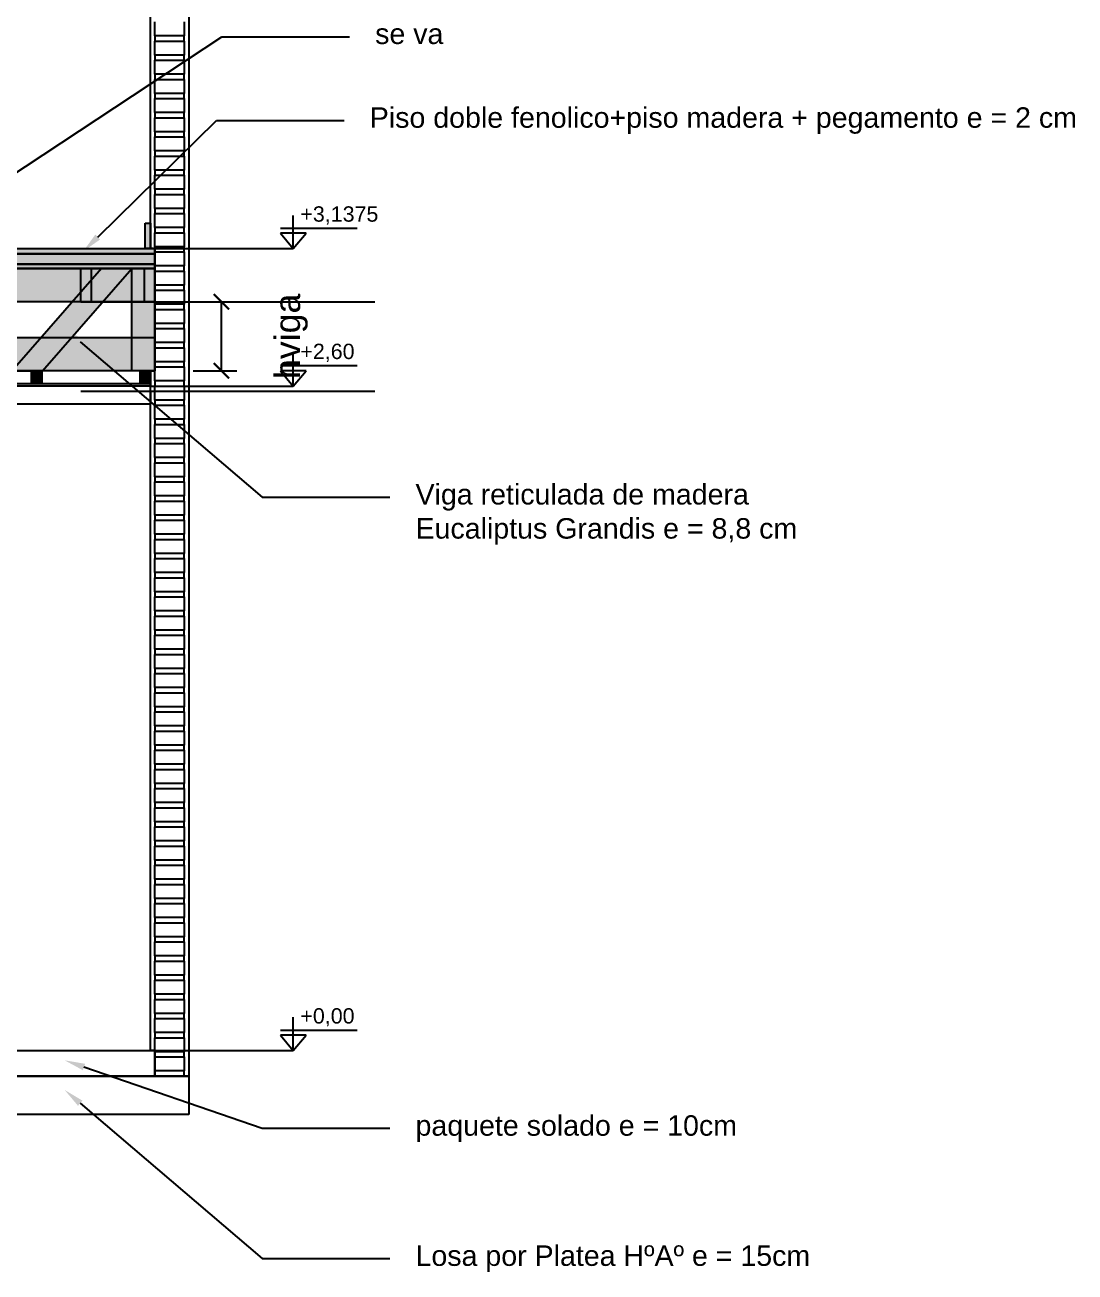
# Model space of a CAD drawing. Header units: millimetres. Extents: x 2924 to 6397, y 1567 to 1704.
# Drawn here: x 3179.144 to 3183.253, y 1617.714 to 1622.594 of the extents above; entities that cross this region are included whole.
import ezdxf

# ---------------------------------------------------------------- set-up
doc = ezdxf.new("R2010")
doc.units = ezdxf.units.MM
doc.header["$PDMODE"] = 35
doc.layers.get('Defpoints').update_dxf_attribs({"color": 230})
doc.layers.add('PT-MUROS', color=7, linetype='Continuous')
doc.layers.add('Viga', color=6, linetype='Continuous')
doc.styles.add('Arial10', font='arial.ttf', dxfattribs={"height": 0.1})
doc.styles.get("Standard").update_dxf_attribs({"font": 'arial.ttf'})
doc.dimstyles.new('COTA-1-50', dxfattribs={"dimtxt": 0.1, "dimasz": 0.06, "dimexe": 0.06, "dimexo": 0.15, "dimgap": 0.0125, "dimtad": 1, "dimzin": 0, "dimdsep": 46, "dimtxsty": 'Arial10', "dimblk1": 'ARCHTICK', "dimblk2": 'ARCHTICK', "dimsah": 1, "dimcen": 0.09, "dimclrd": 7, "dimclre": 7, "dimclrt": 7, "dimazin": 0, "dimtfac": 1, "dimtofl": 0, "dimtmove": 2, "dimatfit": 3, "dimldrblk": 'ARCHTICK', "dimfxl": 1, "dimtolj": 1, "dimtzin": 0, "dimarcsym": 0})

# ---------------------------------------------------------------- blocks, each defined once
blk = doc.blocks.new('_ARCHTICK')
at = {"color": 0, "linetype": 'ByBlock', "const_width": 0.15}
blk.add_lwpolyline([(-0.5, -0.5), (0.5, 0.5)], dxfattribs=at)
blk = doc.blocks.new('*D261')
at = {"layer": 'Defpoints', "color": 0, "transparency": 16777216}
for p in [(3179.6523, 1621.5107), (3179.913, 1621.5107), (3179.6523, 1621.2407)]:
    blk.add_point(p, dxfattribs=at)
at = {"layer": 'PT-MUROS', "color": 7, "lineweight": -2, "transparency": 16777216}
for p, q in [((3179.8023, 1621.5107), (3179.973, 1621.5107)), ((3179.913, 1621.2407), (3179.913, 1621.5107)), ((3179.8023, 1621.2407), (3179.973, 1621.2407))]:
    blk.add_line(p, q, dxfattribs=at)
at = {"layer": 'PT-MUROS', "color": 7, "lineweight": -2, "transparency": 16777216, "xscale": 0.06, "yscale": 0.06, "zscale": 0.06}
for p, rotation in [((3179.913, 1621.5107), 90), ((3179.913, 1621.2407), 270)]:
    blk.add_blockref('_ARCHTICK', p, dxfattribs=dict(at, rotation=rotation))
at = {"layer": 'PT-MUROS', "color": 7, "transparency": 16777216, "insert": (3180.1858, 1621.3757), "char_height": 0.1, "attachment_point": 5, "rotation": 90, "style": 'Arial10'}
blk.add_mtext('\\A1;hviga', dxfattribs=at)

msp = doc.modelspace()

# ---------------------------------------------------------------- hatches: boundary and pattern name
at = {"layer": 'PT-MUROS', "true_color": 0x58ba48}
h = msp.add_hatch(color=85, dxfattribs=at)
h.dxf.hatch_style = 1
h.paths.add_polyline_path([(3173.0725, 1622.9387), (3173.085, 1622.9387), (3173.085, 1621.7187), (3173.0725, 1621.7187)])
h.paths.add_polyline_path([(3173.0725, 1621.1812), (3173.085, 1621.1812), (3173.085, 1621.1212), (3173.0725, 1621.1212)])
h.paths.add_polyline_path([(3173.0725, 1621.1212), (3173.085, 1621.1212), (3173.085, 1619.9012), (3173.0725, 1619.9012)])
h.paths.add_polyline_path([(3173.0725, 1621.1907), (3179.6348, 1621.1907), (3179.6348, 1621.1812), (3173.0725, 1621.1812)])
h.paths.add_polyline_path([(3173.0725, 1619.9012), (3173.085, 1619.9012), (3173.085, 1618.6812), (3173.0725, 1618.6812)])
h.paths.add_polyline_path([(3176.2225, 1622.9387), (3176.235, 1622.9387), (3176.235, 1621.7187), (3176.2225, 1621.7187)])
h.paths.add_polyline_path([(3176.0305, 1622.9387), (3176.043, 1622.9387), (3176.043, 1621.7187), (3176.0305, 1621.7187)])
h.paths.add_polyline_path([(3176.2225, 1624.1587), (3176.235, 1624.1587), (3176.235, 1622.9387), (3176.2225, 1622.9387)])
h.paths.add_polyline_path([(3176.0305, 1624.1587), (3176.043, 1624.1587), (3176.043, 1622.9387), (3176.0305, 1622.9387)])
h.paths.add_polyline_path([(3176.235, 1624.3187), (3176.2225, 1624.3187), (3176.2225, 1624.1587), (3176.235, 1624.1587)])
h.paths.add_polyline_path([(3176.043, 1624.3187), (3176.0305, 1624.3187), (3176.0305, 1624.1587), (3176.043, 1624.1587)])
h.paths.add_polyline_path([(3173.0725, 1624.3282), (3176.043, 1624.3282), (3176.043, 1624.3187), (3173.0725, 1624.3187)])
h.paths.add_polyline_path([(3176.2225, 1624.3282), (3179.6348, 1624.3282), (3179.6348, 1624.3187), (3176.2225, 1624.3187)])
h.paths.add_polyline_path([(3173.085, 1624.3187), (3173.0725, 1624.3187), (3173.0725, 1624.1587), (3173.085, 1624.1587)])
h.paths.add_polyline_path([(3173.0725, 1624.1587), (3173.085, 1624.1587), (3173.085, 1622.9387), (3173.0725, 1622.9387)])
at = {"layer": 'PT-MUROS', "true_color": 0x636466}
h = msp.add_hatch(color=251, dxfattribs=at)
h.dxf.hatch_style = 1
h.paths.add_polyline_path([(3173.065, 1618.6812), (3173.085, 1618.6812), (3173.085, 1618.5812), (3173.065, 1618.5812)])
h.paths.add_polyline_path([(3173.085, 1621.8187), (3173.105, 1621.8187), (3173.105, 1621.7187), (3173.085, 1621.7187)])
h.paths.add_polyline_path([(3176.0105, 1621.8187), (3176.0305, 1621.8187), (3176.0305, 1621.7187), (3176.0105, 1621.7187)])
h.paths.add_polyline_path([(3176.235, 1621.8187), (3176.255, 1621.8187), (3176.255, 1621.7187), (3176.235, 1621.7187)])
h.paths.add_polyline_path([(3179.6148, 1621.8187), (3179.6348, 1621.8187), (3179.6348, 1621.7187), (3179.6148, 1621.7187)])
at = {"layer": 'PT-MUROS', "true_color": 0xf7abae}
h = msp.add_hatch(color=241, dxfattribs=at)
h.dxf.hatch_style = 1
h.paths.add_polyline_path([(3173.0325, 1621.6987), (3176.083, 1621.6987), (3176.083, 1621.7187), (3173.0325, 1621.7187)])
h.paths.add_polyline_path([(3179.6523, 1621.6987), (3176.1825, 1621.6987), (3176.1825, 1621.7187), (3179.6523, 1621.7187)])
at = {"layer": 'PT-MUROS', "true_color": 0x642165}
h = msp.add_hatch(color=219, dxfattribs=at)
h.dxf.hatch_style = 1
h.paths.add_polyline_path([(3172.9425, 1621.6587), (3179.6523, 1621.6587), (3179.6523, 1621.6407), (3172.9425, 1621.6407)])
at = {"layer": 'PT-MUROS', "true_color": 0x636466}
h = msp.add_hatch(color=251, dxfattribs=at)
h.dxf.hatch_style = 1
h.paths.add_polyline_path([(3176.1825, 1621.6987), (3179.6523, 1621.6987), (3179.6523, 1621.6587), (3176.1825, 1621.6587)])
h.paths.add_polyline_path([(3176.083, 1621.6987), (3173.0325, 1621.6987), (3173.0325, 1621.6587), (3176.083, 1621.6587)])
at = {"layer": 'PT-MUROS', "true_color": 0xf7f281}
h = msp.add_hatch(color=51, dxfattribs=at)
h.dxf.hatch_style = 1
h.paths.add_polyline_path([(3176.1905, 1621.6407), (3179.6523, 1621.6407), (3179.6523, 1621.5107), (3176.1905, 1621.5107)])
h.paths.add_polyline_path([(3176.1905, 1621.3707), (3179.6523, 1621.3707), (3179.6523, 1621.2407), (3176.1905, 1621.2407)])
at = {"layer": 'PT-MUROS', "true_color": 0xcd6928}
h = msp.add_hatch(color=32, dxfattribs=at)
h.dxf.hatch_style = 1
h.paths.add_polyline_path([(3179.5623, 1621.6407), (3179.4428, 1621.6407), (3179.0935, 1621.2407), (3179.213, 1621.2407)])
h.paths.add_polyline_path([(3178.6247, 1621.6407), (3178.7441, 1621.6407), (3179.0935, 1621.2407), (3178.974, 1621.2407)])
h.paths.add_polyline_path([(3178.6247, 1621.6407), (3178.5052, 1621.6407), (3178.1558, 1621.2407), (3178.2753, 1621.2407)])
h.paths.add_polyline_path([(3179.5623, 1621.6407), (3179.6523, 1621.6407), (3179.6523, 1621.2407), (3179.5623, 1621.2407)])
h.paths.add_polyline_path([(3177.687, 1621.6407), (3177.8065, 1621.6407), (3178.1558, 1621.2407), (3178.0363, 1621.2407)])
h.paths.add_polyline_path([(3177.687, 1621.6407), (3177.5675, 1621.6407), (3177.2182, 1621.2407), (3177.3376, 1621.2407)])
h.paths.add_polyline_path([(3176.7493, 1621.6407), (3176.8688, 1621.6407), (3177.2182, 1621.2407), (3177.0987, 1621.2407)])
h.paths.add_polyline_path([(3176.7493, 1621.6407), (3176.6298, 1621.6407), (3176.2805, 1621.2407), (3176.4, 1621.2407)])
h.paths.add_polyline_path([(3176.1905, 1621.6407), (3176.2805, 1621.6407), (3176.2805, 1621.2407), (3176.1905, 1621.2407)])
at = {"layer": 'PT-MUROS'}
h = msp.add_hatch(color=1, dxfattribs=at)
h.dxf.hatch_style = 1
h.paths.add_polyline_path([(3179.3625, 1621.6407), (3179.4025, 1621.6407), (3179.4025, 1621.5107), (3179.3625, 1621.5107)])
h = msp.add_hatch(color=1, dxfattribs=at)
h.dxf.hatch_style = 1
h.paths.add_polyline_path([(3179.6123, 1621.6407), (3179.6523, 1621.6407), (3179.6523, 1621.5107), (3179.6123, 1621.5107)])
at = {"layer": 'PT-MUROS', "true_color": 0xf7f281}
h = msp.add_hatch(color=51, dxfattribs=at)
h.dxf.hatch_style = 1
h.paths.add_polyline_path([(3179.1693, 1621.2407), (3179.2093, 1621.2407), (3179.2093, 1621.1907), (3179.1693, 1621.1907)])
h = msp.add_hatch(color=51, dxfattribs=at)
h.dxf.hatch_style = 1
h.paths.add_polyline_path([(3179.5948, 1621.2407), (3179.6348, 1621.2407), (3179.6348, 1621.1907), (3179.5948, 1621.1907)])

# ---------------------------------------------------------------- linework, layer by layer
at = {"layer": 'PT-MUROS'}
for p, q in [((3179.6348, 1621.7187), (3179.6348, 1626.6782)), ((3179.7848, 1626.6782), (3179.7848, 1618.4812)), ((3179.6523, 1622.5512), (3179.6523, 1622.6062)), ((3179.7673, 1622.6062), (3179.7673, 1622.5512)), ((3179.7673, 1622.5512), (3179.6523, 1622.5512)), ((3179.6523, 1622.5512), (3179.6523, 1622.5312)), ((3179.7673, 1622.5512), (3179.6523, 1622.5512)), ((3179.6523, 1622.5312), (3179.7673, 1622.5312)), ((3179.6523, 1622.4762), (3179.6523, 1622.5312)), ((3179.6523, 1622.5312), (3179.7673, 1622.5312)), ((3179.7673, 1622.5312), (3179.7673, 1622.5512)), ((3179.7673, 1622.5312), (3179.7673, 1622.4762)), ((3179.7673, 1622.4762), (3179.6523, 1622.4762)), ((3179.7673, 1622.4762), (3179.6523, 1622.4762)), ((3179.6523, 1622.4762), (3179.6523, 1622.4562)), ((3179.6523, 1622.4562), (3179.7673, 1622.4562)), ((3179.6523, 1622.4012), (3179.6523, 1622.4562)), ((3179.6523, 1622.4562), (3179.7673, 1622.4562)), ((3179.7673, 1622.4562), (3179.7673, 1622.4762)), ((3179.7673, 1622.4562), (3179.7673, 1622.4012)), ((3179.7673, 1622.4012), (3179.6523, 1622.4012)), ((3179.6523, 1622.4012), (3179.6523, 1622.3812)), ((3179.7673, 1622.4012), (3179.6523, 1622.4012)), ((3179.7673, 1622.3812), (3179.7673, 1622.4012)), ((3179.6523, 1622.3812), (3179.7673, 1622.3812)), ((3179.6523, 1622.3262), (3179.6523, 1622.3812)), ((3179.6523, 1622.3812), (3179.7673, 1622.3812)), ((3179.7673, 1622.3812), (3179.7673, 1622.3262)), ((3179.7673, 1622.3262), (3179.6523, 1622.3262)), ((3179.7673, 1622.3262), (3179.6523, 1622.3262)), ((3179.6523, 1622.3262), (3179.6523, 1622.3062)), ((3179.6523, 1622.3062), (3179.7673, 1622.3062)), ((3179.6523, 1622.2512), (3179.6523, 1622.3062)), ((3179.6523, 1622.3062), (3179.7673, 1622.3062)), ((3179.7673, 1622.3062), (3179.7673, 1622.3262)), ((3179.7673, 1622.3062), (3179.7673, 1622.2512)), ((3179.7673, 1622.2512), (3179.6523, 1622.2512)), ((3179.6523, 1622.2512), (3179.6523, 1622.2312)), ((3179.7673, 1622.2512), (3179.6523, 1622.2512)), ((3179.7673, 1622.2312), (3179.7673, 1622.2512)), ((3179.6523, 1622.2312), (3179.7673, 1622.2312)), ((3179.6523, 1622.1762), (3179.6523, 1622.2312)), ((3179.6523, 1622.2312), (3179.7673, 1622.2312)), ((3179.7673, 1622.2312), (3179.7673, 1622.1762)), ((3179.7673, 1622.1762), (3179.6523, 1622.1762)), ((3179.7673, 1622.1762), (3179.6523, 1622.1762)), ((3179.6523, 1622.1762), (3179.6523, 1622.1562)), ((3179.6523, 1622.1562), (3179.7673, 1622.1562)), ((3179.6523, 1622.1012), (3179.6523, 1622.1562)), ((3179.6523, 1622.1562), (3179.7673, 1622.1562)), ((3179.7673, 1622.1562), (3179.7673, 1622.1762)), ((3179.7673, 1622.1562), (3179.7673, 1622.1012)), ((3179.7673, 1622.1012), (3179.6523, 1622.1012)), ((3179.6523, 1622.1012), (3179.6523, 1622.0812)), ((3179.7673, 1622.1012), (3179.6523, 1622.1012)), ((3179.7673, 1622.0812), (3179.7673, 1622.1012)), ((3179.6523, 1622.0812), (3179.7673, 1622.0812)), ((3179.6523, 1622.0262), (3179.6523, 1622.0812)), ((3179.6523, 1622.0812), (3179.7673, 1622.0812)), ((3179.7673, 1622.0812), (3179.7673, 1622.0262)), ((3179.7673, 1622.0262), (3179.6523, 1622.0262)), ((3179.7673, 1622.0262), (3179.6523, 1622.0262)), ((3179.6523, 1622.0262), (3179.6523, 1622.0062)), ((3179.6523, 1622.0062), (3179.7673, 1622.0062)), ((3179.6523, 1621.9512), (3179.6523, 1622.0062)), ((3179.6523, 1622.0062), (3179.7673, 1622.0062)), ((3179.7673, 1622.0062), (3179.7673, 1622.0262)), ((3179.7673, 1622.0062), (3179.7673, 1621.9512)), ((3179.7673, 1621.9512), (3179.6523, 1621.9512)), ((3179.6523, 1621.9512), (3179.6523, 1621.9312)), ((3179.7673, 1621.9512), (3179.6523, 1621.9512)), ((3179.7673, 1621.9312), (3179.7673, 1621.9512)), ((3179.6523, 1621.9312), (3179.7673, 1621.9312)), ((3179.6523, 1621.8762), (3179.6523, 1621.9312)), ((3179.6523, 1621.9312), (3179.7673, 1621.9312)), ((3179.7673, 1621.9312), (3179.7673, 1621.8762)), ((3179.7673, 1621.8762), (3179.6523, 1621.8762)), ((3179.7673, 1621.8762), (3179.6523, 1621.8762)), ((3179.6523, 1621.8762), (3179.6523, 1621.8562)), ((3179.6523, 1621.8562), (3179.7673, 1621.8562)), ((3179.6523, 1621.8012), (3179.6523, 1621.8562)), ((3179.6523, 1621.8562), (3179.7673, 1621.8562)), ((3179.7673, 1621.8562), (3179.7673, 1621.8762)), ((3179.7673, 1621.8562), (3179.7673, 1621.8012)), ((3180.1941, 1621.7187), (3180.1941, 1621.8487)), ((3179.6148, 1621.8187), (3179.6348, 1621.8187)), ((3179.6148, 1621.7187), (3179.6148, 1621.8187)), ((3179.6348, 1621.8187), (3179.6348, 1621.7187)), ((3179.7673, 1621.8012), (3179.6523, 1621.8012)), ((3179.6523, 1621.8012), (3179.6523, 1621.7812)), ((3179.7673, 1621.8012), (3179.6523, 1621.8012)), ((3179.7673, 1621.7812), (3179.7673, 1621.8012)), ((3179.6523, 1621.7812), (3179.7673, 1621.7812)), ((3179.6523, 1621.7262), (3179.6523, 1621.7812)), ((3179.6523, 1621.7812), (3179.7673, 1621.7812)), ((3179.7673, 1621.7812), (3179.7673, 1621.7262)), ((3180.1441, 1621.7987), (3180.4441, 1621.7987)), ((3180.2441, 1621.7787), (3180.1441, 1621.7787)), ((3180.1441, 1621.7787), (3180.1941, 1621.7187)), ((3180.1941, 1621.7187), (3180.2441, 1621.7787)), ((3176.1825, 1621.7187), (3179.6523, 1621.7187)), ((3179.6348, 1621.7187), (3179.6148, 1621.7187)), ((3179.6523, 1621.7187), (3179.6348, 1621.7187)), ((3179.7673, 1621.7262), (3179.6523, 1621.7262)), ((3179.7673, 1621.7262), (3179.6523, 1621.7262)), ((3179.6523, 1621.7262), (3179.6523, 1621.7062)), ((3179.6523, 1621.7187), (3179.6523, 1621.6987)), ((3179.6523, 1621.2407), (3179.6523, 1621.7187)), ((3179.6523, 1621.7187), (3180.1941, 1621.7187)), ((3179.6523, 1621.7062), (3179.7673, 1621.7062)), ((3179.6523, 1621.6512), (3179.6523, 1621.7062)), ((3179.6523, 1621.7062), (3179.7673, 1621.7062)), ((3179.7673, 1621.7062), (3179.7673, 1621.7262)), ((3179.7673, 1621.7062), (3179.7673, 1621.6512)), ((3172.9425, 1621.6587), (3179.6523, 1621.6587)), ((3176.1825, 1621.6987), (3179.6523, 1621.6987)), ((3179.6523, 1621.6987), (3176.1825, 1621.6987)), ((3179.6523, 1621.6587), (3176.1825, 1621.6587)), ((3179.6523, 1621.6987), (3179.6523, 1621.6587)), ((3179.6523, 1621.6587), (3179.6523, 1621.6407)), ((3179.6523, 1621.6407), (3172.9425, 1621.6407)), ((3176.1905, 1621.6407), (3179.6523, 1621.6407)), ((3179.4428, 1621.6407), (3179.0935, 1621.2407)), ((3179.213, 1621.2407), (3179.5623, 1621.6407)), ((3179.3625, 1621.6407), (3179.4025, 1621.6407)), ((3179.3625, 1621.5107), (3179.3625, 1621.6407)), ((3179.4025, 1621.6407), (3179.4025, 1621.5107)), ((3179.5623, 1621.6407), (3179.4428, 1621.6407)), ((3179.5623, 1621.6407), (3179.6523, 1621.6407)), ((3179.5623, 1621.2407), (3179.5623, 1621.6407)), ((3179.6123, 1621.6407), (3179.6523, 1621.6407)), ((3179.6123, 1621.5107), (3179.6123, 1621.6407)), ((3179.7673, 1621.6512), (3179.6523, 1621.6512)), ((3179.6523, 1621.6512), (3179.6523, 1621.6312)), ((3179.7673, 1621.6512), (3179.6523, 1621.6512)), ((3179.6523, 1621.6407), (3179.6523, 1621.5107)), ((3179.6523, 1621.6407), (3179.6523, 1621.2407)), ((3179.6523, 1621.6407), (3179.6523, 1621.5107)), ((3179.6523, 1621.6312), (3179.7673, 1621.6312)), ((3179.6523, 1621.5762), (3179.6523, 1621.6312)), ((3179.6523, 1621.6312), (3179.7673, 1621.6312)), ((3179.7673, 1621.6312), (3179.7673, 1621.6512)), ((3179.7673, 1621.6312), (3179.7673, 1621.5762)), ((3179.7673, 1621.5762), (3179.6523, 1621.5762)), ((3179.7673, 1621.5762), (3179.6523, 1621.5762)), ((3179.6523, 1621.5762), (3179.6523, 1621.5562)), ((3179.6523, 1621.5562), (3179.7673, 1621.5562)), ((3179.6523, 1621.5012), (3179.6523, 1621.5562)), ((3179.6523, 1621.5562), (3179.7673, 1621.5562)), ((3179.7673, 1621.5562), (3179.7673, 1621.5762)), ((3179.7673, 1621.5562), (3179.7673, 1621.5012)), ((3179.6523, 1621.5107), (3176.1905, 1621.5107)), ((3179.4025, 1621.5107), (3179.3625, 1621.5107)), ((3179.6523, 1621.5107), (3179.6123, 1621.5107)), ((3179.7673, 1621.5012), (3179.6523, 1621.5012)), ((3179.6523, 1621.5012), (3179.6523, 1621.4812)), ((3179.7673, 1621.5012), (3179.6523, 1621.5012)), ((3179.6523, 1621.4812), (3179.7673, 1621.4812)), ((3179.6523, 1621.4262), (3179.6523, 1621.4812)), ((3179.6523, 1621.4812), (3179.7673, 1621.4812)), ((3179.7673, 1621.4812), (3179.7673, 1621.5012)), ((3179.7673, 1621.4812), (3179.7673, 1621.4262)), ((3179.7673, 1621.4262), (3179.6523, 1621.4262)), ((3179.7673, 1621.4262), (3179.6523, 1621.4262)), ((3179.6523, 1621.4262), (3179.6523, 1621.4062)), ((3179.7673, 1621.4062), (3179.7673, 1621.4262)), ((3176.1905, 1621.3707), (3179.6523, 1621.3707)), ((3179.6523, 1621.4062), (3179.7673, 1621.4062)), ((3179.6523, 1621.3512), (3179.6523, 1621.4062)), ((3179.6523, 1621.4062), (3179.7673, 1621.4062)), ((3179.6523, 1621.3707), (3179.6523, 1621.2407)), ((3179.7673, 1621.4062), (3179.7673, 1621.3512)), ((3179.7673, 1621.3512), (3179.6523, 1621.3512)), ((3179.6523, 1621.3512), (3179.6523, 1621.3312)), ((3179.7673, 1621.3512), (3179.6523, 1621.3512)), ((3179.6523, 1621.3312), (3179.7673, 1621.3312)), ((3179.6523, 1621.2762), (3179.6523, 1621.3312)), ((3179.6523, 1621.3312), (3179.7673, 1621.3312)), ((3179.7673, 1621.3312), (3179.7673, 1621.3512)), ((3179.7673, 1621.3312), (3179.7673, 1621.2762)), ((3180.1941, 1621.1812), (3180.1941, 1621.3112)), ((3179.7673, 1621.2762), (3179.6523, 1621.2762)), ((3179.7673, 1621.2762), (3179.6523, 1621.2762)), ((3179.6523, 1621.2762), (3179.6523, 1621.2562)), ((3179.7673, 1621.2562), (3179.7673, 1621.2762)), ((3179.6523, 1621.2407), (3176.1905, 1621.2407)), ((3179.0935, 1621.2407), (3179.213, 1621.2407)), ((3179.1693, 1621.2407), (3179.2093, 1621.2407)), ((3179.1693, 1621.1907), (3179.1693, 1621.2407)), ((3179.2093, 1621.2407), (3179.2093, 1621.1907)), ((3179.6523, 1621.2407), (3179.5623, 1621.2407)), ((3179.5948, 1621.2407), (3179.6348, 1621.2407)), ((3179.5948, 1621.1907), (3179.5948, 1621.2407)), ((3179.6348, 1618.5812), (3179.6348, 1621.2407)), ((3179.6348, 1621.2407), (3179.6523, 1621.2407)), ((3179.6348, 1621.2407), (3179.6348, 1621.1907)), ((3179.6523, 1621.2562), (3179.7673, 1621.2562)), ((3179.6523, 1621.2012), (3179.6523, 1621.2562)), ((3179.6523, 1621.2562), (3179.7673, 1621.2562)), ((3179.7673, 1621.2562), (3179.7673, 1621.2012)), ((3180.1441, 1621.2612), (3180.4441, 1621.2612)), ((3180.2441, 1621.2412), (3180.1441, 1621.2412)), ((3180.1441, 1621.2412), (3180.1941, 1621.1812)), ((3180.1941, 1621.1812), (3180.2441, 1621.2412)), ((3173.0725, 1621.1907), (3179.6348, 1621.1907)), ((3179.6348, 1621.1812), (3173.0725, 1621.1812)), ((3179.2093, 1621.1907), (3179.1693, 1621.1907)), ((3179.6348, 1621.1907), (3179.5948, 1621.1907)), ((3179.6348, 1621.1907), (3179.6348, 1621.1812)), ((3179.6348, 1621.1812), (3180.1941, 1621.1812)), ((3179.7673, 1621.2012), (3179.6523, 1621.2012)), ((3179.6523, 1621.2012), (3179.6523, 1621.1812)), ((3179.7673, 1621.2012), (3179.6523, 1621.2012)), ((3179.6523, 1621.1812), (3179.7673, 1621.1812)), ((3179.6523, 1621.1262), (3179.6523, 1621.1812)), ((3179.6523, 1621.1812), (3179.7673, 1621.1812)), ((3179.7673, 1621.1812), (3179.7673, 1621.2012)), ((3179.7673, 1621.1812), (3179.7673, 1621.1262)), ((3179.7673, 1621.1262), (3179.6523, 1621.1262)), ((3179.7673, 1621.1262), (3179.6523, 1621.1262)), ((3179.6523, 1621.1262), (3179.6523, 1621.1062)), ((3179.7673, 1621.1062), (3179.7673, 1621.1262)), ((3179.6523, 1621.1062), (3179.7673, 1621.1062)), ((3179.6523, 1621.0512), (3179.6523, 1621.1062)), ((3179.6523, 1621.1062), (3179.7673, 1621.1062)), ((3179.7673, 1621.1062), (3179.7673, 1621.0512)), ((3179.7673, 1621.0512), (3179.6523, 1621.0512)), ((3179.6523, 1621.0512), (3179.6523, 1621.0312)), ((3179.7673, 1621.0512), (3179.6523, 1621.0512)), ((3179.6523, 1621.0312), (3179.7673, 1621.0312)), ((3179.6523, 1620.9762), (3179.6523, 1621.0312)), ((3179.6523, 1621.0312), (3179.7673, 1621.0312)), ((3179.7673, 1621.0312), (3179.7673, 1621.0512)), ((3179.7673, 1621.0312), (3179.7673, 1620.9762)), ((3179.7673, 1620.9762), (3179.6523, 1620.9762)), ((3179.7673, 1620.9762), (3179.6523, 1620.9762)), ((3179.6523, 1620.9762), (3179.6523, 1620.9562)), ((3179.7673, 1620.9562), (3179.7673, 1620.9762)), ((3179.6523, 1620.9562), (3179.7673, 1620.9562)), ((3179.6523, 1620.9012), (3179.6523, 1620.9562)), ((3179.6523, 1620.9562), (3179.7673, 1620.9562)), ((3179.7673, 1620.9562), (3179.7673, 1620.9012)), ((3179.7673, 1620.9012), (3179.6523, 1620.9012)), ((3179.6523, 1620.9012), (3179.6523, 1620.8812)), ((3179.7673, 1620.9012), (3179.6523, 1620.9012)), ((3179.6523, 1620.8812), (3179.7673, 1620.8812)), ((3179.6523, 1620.8262), (3179.6523, 1620.8812)), ((3179.6523, 1620.8812), (3179.7673, 1620.8812)), ((3179.7673, 1620.8812), (3179.7673, 1620.9012)), ((3179.7673, 1620.8812), (3179.7673, 1620.8262)), ((3179.7673, 1620.8262), (3179.6523, 1620.8262)), ((3179.7673, 1620.8262), (3179.6523, 1620.8262)), ((3179.6523, 1620.8262), (3179.6523, 1620.8062)), ((3179.7673, 1620.8062), (3179.7673, 1620.8262)), ((3179.6523, 1620.8062), (3179.7673, 1620.8062)), ((3179.6523, 1620.7512), (3179.6523, 1620.8062)), ((3179.6523, 1620.8062), (3179.7673, 1620.8062)), ((3179.7673, 1620.8062), (3179.7673, 1620.7512)), ((3179.7673, 1620.7512), (3179.6523, 1620.7512)), ((3179.6523, 1620.7512), (3179.6523, 1620.7312)), ((3179.7673, 1620.7512), (3179.6523, 1620.7512)), ((3179.6523, 1620.7312), (3179.7673, 1620.7312)), ((3179.6523, 1620.6762), (3179.6523, 1620.7312)), ((3179.6523, 1620.7312), (3179.7673, 1620.7312)), ((3179.7673, 1620.7312), (3179.7673, 1620.7512)), ((3179.7673, 1620.7312), (3179.7673, 1620.6762)), ((3179.7673, 1620.6762), (3179.6523, 1620.6762)), ((3179.7673, 1620.6762), (3179.6523, 1620.6762)), ((3179.6523, 1620.6762), (3179.6523, 1620.6562)), ((3179.6523, 1620.6562), (3179.7673, 1620.6562)), ((3179.6523, 1620.6012), (3179.6523, 1620.6562)), ((3179.6523, 1620.6562), (3179.7673, 1620.6562)), ((3179.7673, 1620.6562), (3179.7673, 1620.6762)), ((3179.7673, 1620.6562), (3179.7673, 1620.6012)), ((3179.7673, 1620.6012), (3179.6523, 1620.6012)), ((3179.6523, 1620.6012), (3179.6523, 1620.5812)), ((3179.7673, 1620.6012), (3179.6523, 1620.6012)), ((3179.6523, 1620.5812), (3179.7673, 1620.5812)), ((3179.6523, 1620.5262), (3179.6523, 1620.5812)), ((3179.6523, 1620.5812), (3179.7673, 1620.5812)), ((3179.7673, 1620.5812), (3179.7673, 1620.6012)), ((3179.7673, 1620.5812), (3179.7673, 1620.5262)), ((3179.7673, 1620.5262), (3179.6523, 1620.5262)), ((3179.7673, 1620.5262), (3179.6523, 1620.5262)), ((3179.6523, 1620.5262), (3179.6523, 1620.5062)), ((3179.6523, 1620.5062), (3179.7673, 1620.5062)), ((3179.6523, 1620.4512), (3179.6523, 1620.5062)), ((3179.6523, 1620.5062), (3179.7673, 1620.5062)), ((3179.7673, 1620.5062), (3179.7673, 1620.5262)), ((3179.7673, 1620.5062), (3179.7673, 1620.4512)), ((3179.7673, 1620.4512), (3179.6523, 1620.4512)), ((3179.6523, 1620.4512), (3179.6523, 1620.4312)), ((3179.7673, 1620.4512), (3179.6523, 1620.4512)), ((3179.7673, 1620.4312), (3179.7673, 1620.4512)), ((3179.6523, 1620.4312), (3179.7673, 1620.4312)), ((3179.6523, 1620.3762), (3179.6523, 1620.4312)), ((3179.6523, 1620.4312), (3179.7673, 1620.4312)), ((3179.7673, 1620.4312), (3179.7673, 1620.3762)), ((3179.7673, 1620.3762), (3179.6523, 1620.3762)), ((3179.7673, 1620.3762), (3179.6523, 1620.3762)), ((3179.6523, 1620.3762), (3179.6523, 1620.3562)), ((3179.6523, 1620.3562), (3179.7673, 1620.3562)), ((3179.6523, 1620.3012), (3179.6523, 1620.3562)), ((3179.6523, 1620.3562), (3179.7673, 1620.3562)), ((3179.7673, 1620.3562), (3179.7673, 1620.3762)), ((3179.7673, 1620.3562), (3179.7673, 1620.3012)), ((3179.7673, 1620.3012), (3179.6523, 1620.3012)), ((3179.6523, 1620.3012), (3179.6523, 1620.2812)), ((3179.7673, 1620.3012), (3179.6523, 1620.3012)), ((3179.7673, 1620.2812), (3179.7673, 1620.3012)), ((3179.6523, 1620.2812), (3179.7673, 1620.2812)), ((3179.6523, 1620.2262), (3179.6523, 1620.2812)), ((3179.6523, 1620.2812), (3179.7673, 1620.2812)), ((3179.7673, 1620.2812), (3179.7673, 1620.2262)), ((3179.7673, 1620.2262), (3179.6523, 1620.2262)), ((3179.7673, 1620.2262), (3179.6523, 1620.2262)), ((3179.6523, 1620.2262), (3179.6523, 1620.2062)), ((3179.6523, 1620.2062), (3179.7673, 1620.2062)), ((3179.6523, 1620.1512), (3179.6523, 1620.2062)), ((3179.6523, 1620.2062), (3179.7673, 1620.2062)), ((3179.7673, 1620.2062), (3179.7673, 1620.2262)), ((3179.7673, 1620.2062), (3179.7673, 1620.1512)), ((3179.7673, 1620.1512), (3179.6523, 1620.1512)), ((3179.6523, 1620.1512), (3179.6523, 1620.1312)), ((3179.7673, 1620.1512), (3179.6523, 1620.1512)), ((3179.7673, 1620.1312), (3179.7673, 1620.1512)), ((3179.6523, 1620.1312), (3179.7673, 1620.1312)), ((3179.6523, 1620.0762), (3179.6523, 1620.1312)), ((3179.6523, 1620.1312), (3179.7673, 1620.1312)), ((3179.7673, 1620.1312), (3179.7673, 1620.0762)), ((3179.7673, 1620.0762), (3179.6523, 1620.0762)), ((3179.7673, 1620.0762), (3179.6523, 1620.0762)), ((3179.6523, 1620.0762), (3179.6523, 1620.0562)), ((3179.6523, 1620.0562), (3179.7673, 1620.0562)), ((3179.6523, 1620.0012), (3179.6523, 1620.0562)), ((3179.6523, 1620.0562), (3179.7673, 1620.0562)), ((3179.7673, 1620.0562), (3179.7673, 1620.0762)), ((3179.7673, 1620.0562), (3179.7673, 1620.0012)), ((3179.7673, 1620.0012), (3179.6523, 1620.0012)), ((3179.6523, 1620.0012), (3179.6523, 1619.9812)), ((3179.7673, 1620.0012), (3179.6523, 1620.0012)), ((3179.7673, 1619.9812), (3179.7673, 1620.0012)), ((3179.6523, 1619.9812), (3179.7673, 1619.9812)), ((3179.6523, 1619.9262), (3179.6523, 1619.9812)), ((3179.6523, 1619.9812), (3179.7673, 1619.9812)), ((3179.7673, 1619.9812), (3179.7673, 1619.9262)), ((3179.7673, 1619.9262), (3179.6523, 1619.9262)), ((3179.7673, 1619.9262), (3179.6523, 1619.9262)), ((3179.6523, 1619.9262), (3179.6523, 1619.9062)), ((3179.6523, 1619.9062), (3179.7673, 1619.9062)), ((3179.6523, 1619.8512), (3179.6523, 1619.9062)), ((3179.6523, 1619.9062), (3179.7673, 1619.9062)), ((3179.7673, 1619.9062), (3179.7673, 1619.9262)), ((3179.7673, 1619.9062), (3179.7673, 1619.8512)), ((3179.7673, 1619.8512), (3179.6523, 1619.8512)), ((3179.6523, 1619.8512), (3179.6523, 1619.8312)), ((3179.7673, 1619.8512), (3179.6523, 1619.8512)), ((3179.7673, 1619.8312), (3179.7673, 1619.8512)), ((3179.6523, 1619.8312), (3179.7673, 1619.8312)), ((3179.6523, 1619.7762), (3179.6523, 1619.8312)), ((3179.6523, 1619.8312), (3179.7673, 1619.8312)), ((3179.7673, 1619.8312), (3179.7673, 1619.7762)), ((3179.7673, 1619.7762), (3179.6523, 1619.7762)), ((3179.7673, 1619.7762), (3179.6523, 1619.7762)), ((3179.6523, 1619.7762), (3179.6523, 1619.7562)), ((3179.6523, 1619.7562), (3179.7673, 1619.7562)), ((3179.6523, 1619.7012), (3179.6523, 1619.7562)), ((3179.6523, 1619.7562), (3179.7673, 1619.7562)), ((3179.7673, 1619.7562), (3179.7673, 1619.7762)), ((3179.7673, 1619.7562), (3179.7673, 1619.7012)), ((3179.7673, 1619.7012), (3179.6523, 1619.7012)), ((3179.6523, 1619.7012), (3179.6523, 1619.6812)), ((3179.7673, 1619.7012), (3179.6523, 1619.7012)), ((3179.7673, 1619.6812), (3179.7673, 1619.7012)), ((3179.6523, 1619.6812), (3179.7673, 1619.6812)), ((3179.6523, 1619.6262), (3179.6523, 1619.6812)), ((3179.6523, 1619.6812), (3179.7673, 1619.6812)), ((3179.7673, 1619.6812), (3179.7673, 1619.6262)), ((3179.7673, 1619.6262), (3179.6523, 1619.6262)), ((3179.7673, 1619.6262), (3179.6523, 1619.6262)), ((3179.6523, 1619.6262), (3179.6523, 1619.6062)), ((3179.6523, 1619.6062), (3179.7673, 1619.6062)), ((3179.6523, 1619.5512), (3179.6523, 1619.6062)), ((3179.6523, 1619.6062), (3179.7673, 1619.6062)), ((3179.7673, 1619.6062), (3179.7673, 1619.6262)), ((3179.7673, 1619.6062), (3179.7673, 1619.5512)), ((3179.7673, 1619.5512), (3179.6523, 1619.5512)), ((3179.6523, 1619.5512), (3179.6523, 1619.5312)), ((3179.7673, 1619.5512), (3179.6523, 1619.5512)), ((3179.6523, 1619.5312), (3179.7673, 1619.5312)), ((3179.6523, 1619.4762), (3179.6523, 1619.5312)), ((3179.6523, 1619.5312), (3179.7673, 1619.5312)), ((3179.7673, 1619.5312), (3179.7673, 1619.5512)), ((3179.7673, 1619.5312), (3179.7673, 1619.4762)), ((3179.7673, 1619.4762), (3179.6523, 1619.4762)), ((3179.7673, 1619.4762), (3179.6523, 1619.4762)), ((3179.6523, 1619.4762), (3179.6523, 1619.4562)), ((3179.7673, 1619.4562), (3179.7673, 1619.4762)), ((3179.6523, 1619.4562), (3179.7673, 1619.4562)), ((3179.6523, 1619.4012), (3179.6523, 1619.4562)), ((3179.6523, 1619.4562), (3179.7673, 1619.4562)), ((3179.7673, 1619.4562), (3179.7673, 1619.4012)), ((3179.7673, 1619.4012), (3179.6523, 1619.4012)), ((3179.6523, 1619.4012), (3179.6523, 1619.3812)), ((3179.7673, 1619.4012), (3179.6523, 1619.4012)), ((3179.6523, 1619.3812), (3179.7673, 1619.3812)), ((3179.6523, 1619.3262), (3179.6523, 1619.3812)), ((3179.6523, 1619.3812), (3179.7673, 1619.3812)), ((3179.7673, 1619.3812), (3179.7673, 1619.4012)), ((3179.7673, 1619.3812), (3179.7673, 1619.3262)), ((3179.7673, 1619.3262), (3179.6523, 1619.3262)), ((3179.7673, 1619.3262), (3179.6523, 1619.3262)), ((3179.6523, 1619.3262), (3179.6523, 1619.3062)), ((3179.7673, 1619.3062), (3179.7673, 1619.3262)), ((3179.6523, 1619.3062), (3179.7673, 1619.3062)), ((3179.6523, 1619.2512), (3179.6523, 1619.3062)), ((3179.6523, 1619.3062), (3179.7673, 1619.3062)), ((3179.7673, 1619.3062), (3179.7673, 1619.2512)), ((3179.7673, 1619.2512), (3179.6523, 1619.2512)), ((3179.6523, 1619.2512), (3179.6523, 1619.2312)), ((3179.7673, 1619.2512), (3179.6523, 1619.2512)), ((3179.6523, 1619.2312), (3179.7673, 1619.2312)), ((3179.6523, 1619.1762), (3179.6523, 1619.2312)), ((3179.6523, 1619.2312), (3179.7673, 1619.2312)), ((3179.7673, 1619.2312), (3179.7673, 1619.2512)), ((3179.7673, 1619.2312), (3179.7673, 1619.1762)), ((3179.7673, 1619.1762), (3179.6523, 1619.1762)), ((3179.7673, 1619.1762), (3179.6523, 1619.1762)), ((3179.6523, 1619.1762), (3179.6523, 1619.1562)), ((3179.7673, 1619.1562), (3179.7673, 1619.1762)), ((3179.6523, 1619.1562), (3179.7673, 1619.1562)), ((3179.6523, 1619.1012), (3179.6523, 1619.1562)), ((3179.6523, 1619.1562), (3179.7673, 1619.1562)), ((3179.7673, 1619.1562), (3179.7673, 1619.1012)), ((3179.7673, 1619.1012), (3179.6523, 1619.1012)), ((3179.6523, 1619.1012), (3179.6523, 1619.0812)), ((3179.7673, 1619.1012), (3179.6523, 1619.1012)), ((3179.6523, 1619.0812), (3179.7673, 1619.0812)), ((3179.6523, 1619.0262), (3179.6523, 1619.0812)), ((3179.6523, 1619.0812), (3179.7673, 1619.0812)), ((3179.7673, 1619.0812), (3179.7673, 1619.1012)), ((3179.7673, 1619.0812), (3179.7673, 1619.0262)), ((3179.7673, 1619.0262), (3179.6523, 1619.0262)), ((3179.7673, 1619.0262), (3179.6523, 1619.0262)), ((3179.6523, 1619.0262), (3179.6523, 1619.0062)), ((3179.7673, 1619.0062), (3179.7673, 1619.0262)), ((3179.6523, 1619.0062), (3179.7673, 1619.0062)), ((3179.6523, 1618.9512), (3179.6523, 1619.0062)), ((3179.6523, 1619.0062), (3179.7673, 1619.0062)), ((3179.7673, 1619.0062), (3179.7673, 1618.9512)), ((3179.7673, 1618.9512), (3179.6523, 1618.9512)), ((3179.6523, 1618.9512), (3179.6523, 1618.9312)), ((3179.7673, 1618.9512), (3179.6523, 1618.9512)), ((3179.6523, 1618.9312), (3179.7673, 1618.9312)), ((3179.6523, 1618.8762), (3179.6523, 1618.9312)), ((3179.6523, 1618.9312), (3179.7673, 1618.9312)), ((3179.7673, 1618.9312), (3179.7673, 1618.9512)), ((3179.7673, 1618.9312), (3179.7673, 1618.8762)), ((3179.7673, 1618.8762), (3179.6523, 1618.8762)), ((3179.7673, 1618.8762), (3179.6523, 1618.8762)), ((3179.6523, 1618.8762), (3179.6523, 1618.8562)), ((3179.7673, 1618.8562), (3179.7673, 1618.8762)), ((3179.6523, 1618.8562), (3179.7673, 1618.8562)), ((3179.6523, 1618.8012), (3179.6523, 1618.8562)), ((3179.6523, 1618.8562), (3179.7673, 1618.8562)), ((3179.7673, 1618.8562), (3179.7673, 1618.8012)), ((3179.7673, 1618.8012), (3179.6523, 1618.8012)), ((3179.6523, 1618.8012), (3179.6523, 1618.7812)), ((3179.7673, 1618.8012), (3179.6523, 1618.8012)), ((3179.6523, 1618.7812), (3179.7673, 1618.7812)), ((3179.6523, 1618.7262), (3179.6523, 1618.7812)), ((3179.6523, 1618.7812), (3179.7673, 1618.7812)), ((3179.7673, 1618.7812), (3179.7673, 1618.8012)), ((3179.7673, 1618.7812), (3179.7673, 1618.7262)), ((3179.7673, 1618.7262), (3179.6523, 1618.7262)), ((3179.7673, 1618.7262), (3179.6523, 1618.7262)), ((3179.6523, 1618.7262), (3179.6523, 1618.7062)), ((3179.7673, 1618.7062), (3179.7673, 1618.7262)), ((3179.6523, 1618.7062), (3179.7673, 1618.7062)), ((3179.6523, 1618.6512), (3179.6523, 1618.7062)), ((3179.6523, 1618.7062), (3179.7673, 1618.7062)), ((3179.7673, 1618.7062), (3179.7673, 1618.6512)), ((3180.1941, 1618.5812), (3180.1941, 1618.7112)), ((3179.7673, 1618.6512), (3179.6523, 1618.6512)), ((3179.6523, 1618.6512), (3179.6523, 1618.6312)), ((3179.7673, 1618.6512), (3179.6523, 1618.6512)), ((3179.6523, 1618.6312), (3179.7673, 1618.6312)), ((3179.6523, 1618.5762), (3179.6523, 1618.6312)), ((3179.6523, 1618.6312), (3179.7673, 1618.6312)), ((3179.7673, 1618.6312), (3179.7673, 1618.6512)), ((3179.7673, 1618.6312), (3179.7673, 1618.5762)), ((3180.1441, 1618.6612), (3180.4441, 1618.6612)), ((3180.2441, 1618.6412), (3180.1441, 1618.6412)), ((3180.1441, 1618.6412), (3180.1941, 1618.5812)), ((3180.1941, 1618.5812), (3180.2441, 1618.6412)), ((3173.045, 1618.5812), (3179.6523, 1618.5812)), ((3179.6523, 1618.5812), (3179.6348, 1618.5812)), ((3179.6348, 1618.5812), (3180.1941, 1618.5812)), ((3179.6523, 1618.5812), (3179.6523, 1618.4812)), ((3179.6523, 1618.4812), (3179.6523, 1618.5812)), ((3179.7673, 1618.5762), (3179.6523, 1618.5762)), ((3179.7673, 1618.5762), (3179.6523, 1618.5762)), ((3179.6523, 1618.5762), (3179.6523, 1618.5562)), ((3179.6523, 1618.5562), (3179.7673, 1618.5562)), ((3179.6523, 1618.5012), (3179.6523, 1618.5562)), ((3179.6523, 1618.5562), (3179.7673, 1618.5562)), ((3179.7673, 1618.5562), (3179.7673, 1618.5762)), ((3179.7673, 1618.5562), (3179.7673, 1618.5012)), ((3172.33, 1618.4812), (3179.7848, 1618.4812)), ((3179.6523, 1618.4812), (3173.045, 1618.4812)), ((3179.7673, 1618.5012), (3179.6523, 1618.5012)), ((3179.7673, 1618.5012), (3179.6523, 1618.5012)), ((3179.6523, 1618.5012), (3179.6523, 1618.4812)), ((3179.6523, 1618.4812), (3179.7673, 1618.4812)), ((3179.7848, 1618.4812), (3179.6523, 1618.4812)), ((3179.7673, 1618.4812), (3179.7673, 1618.5012)), ((3179.7848, 1618.4812), (3179.7848, 1618.3312)), ((3179.7848, 1618.3312), (3172.33, 1618.3312))]:
    msp.add_line(p, q, dxfattribs=at)
at = {"layer": 'PT-MUROS', "linetype": 'ByBlock', "lineweight": -2}
for p, q in [((3179.9144, 1622.5482), (3180.4144, 1622.5482)), ((3179.8934, 1622.2201), (3180.3934, 1622.2201)), ((3180.0724, 1620.7465), (3180.5724, 1620.7465)), ((3180.0724, 1618.2768), (3180.5724, 1618.2768)), ((3180.0724, 1617.7675), (3180.5724, 1617.7675))]:
    msp.add_line(p, q, dxfattribs=at)
for points in [[(3178.6569, 1621.7179), (3179.9144, 1622.5482)], [(3179.4286, 1621.7641), (3179.8934, 1622.2201)], [(3179.3601, 1621.3541), (3180.0724, 1620.7465)], [(3179.3749, 1618.5168), (3180.0724, 1618.2768)], [(3179.3601, 1618.3751), (3180.0724, 1617.7675)]]:
    msp.add_lwpolyline(points, dxfattribs=at)
at = {"layer": 'PT-MUROS'}
for points in [[(3179.438, 1621.7546), (3179.3715, 1621.7081), (3179.4193, 1621.7736)], [(3179.3514, 1621.344), (3179.2992, 1621.406), (3179.3687, 1621.3643)], [(3179.3705, 1618.5042), (3179.2992, 1618.5428), (3179.3792, 1618.5294)], [(3179.3514, 1618.365), (3179.2992, 1618.427), (3179.3687, 1618.3852)]]:
    msp.add_solid(points, dxfattribs=at)
at = {"layer": 'Viga'}
for p, q in [((3179.3625, 1621.5107), (3180.5136, 1621.5107)), ((3179.3625, 1621.1607), (3180.5136, 1621.1607)), ((3179.6348, 1621.1607), (3179.6348, 1621.1107)), ((3179.6348, 1621.1107), (3175.591, 1621.1107))]:
    msp.add_line(p, q, dxfattribs=at)

# ---------------------------------------------------------------- texts
at = {"layer": 'PT-MUROS'}
for s, p in [('+3,1375', (3180.2217, 1621.8243)), ('+2,60', (3180.2217, 1621.2868)), ('+0,00', (3180.2217, 1618.6868))]:
    msp.add_text(s, height=0.06, dxfattribs=at).set_placement(p)
at = {"layer": 'PT-MUROS', "char_height": 0.08, "attachment_point": 1}
for s, insert in [('se va', (3180.5144, 1622.5994)), ('Piso doble fenolico+piso madera + pegamento e = 2 cm', (3180.4934, 1622.2718))]:
    msp.add_mtext(s, dxfattribs=dict(at, insert=insert))
for s, insert, width in [('Viga reticulada de madera Eucaliptus Grandis e = 8,8 cm', (3180.6724, 1620.7976), 1.523298), ('paquete solado e = 10cm', (3180.6724, 1618.3279), 1.523298), ('Losa por Platea HºAº e = 15cm', (3180.6724, 1617.8186), 1.605075)]:
    msp.add_mtext(s, dxfattribs=dict(at, insert=insert, width=width))

# ---------------------------------------------------------------- dimensions: what is measured, and where the dimension line sits
at = {"layer": 'PT-MUROS'}
dim = msp.add_aligned_dim(p1=(3179.6523, 1621.2407), p2=(3179.6523, 1621.5107), distance=-0.2607, text='hviga', dimstyle='COTA-1-50', override={"dimfxl": 0.5, "dimarcsym": 1}, dxfattribs=at)
dim.commit()
dim.dimension.update_dxf_attribs({"geometry": '*D261', "text_midpoint": (3180.1858, 1621.3757)})

doc.saveas('drawing.dxf')
